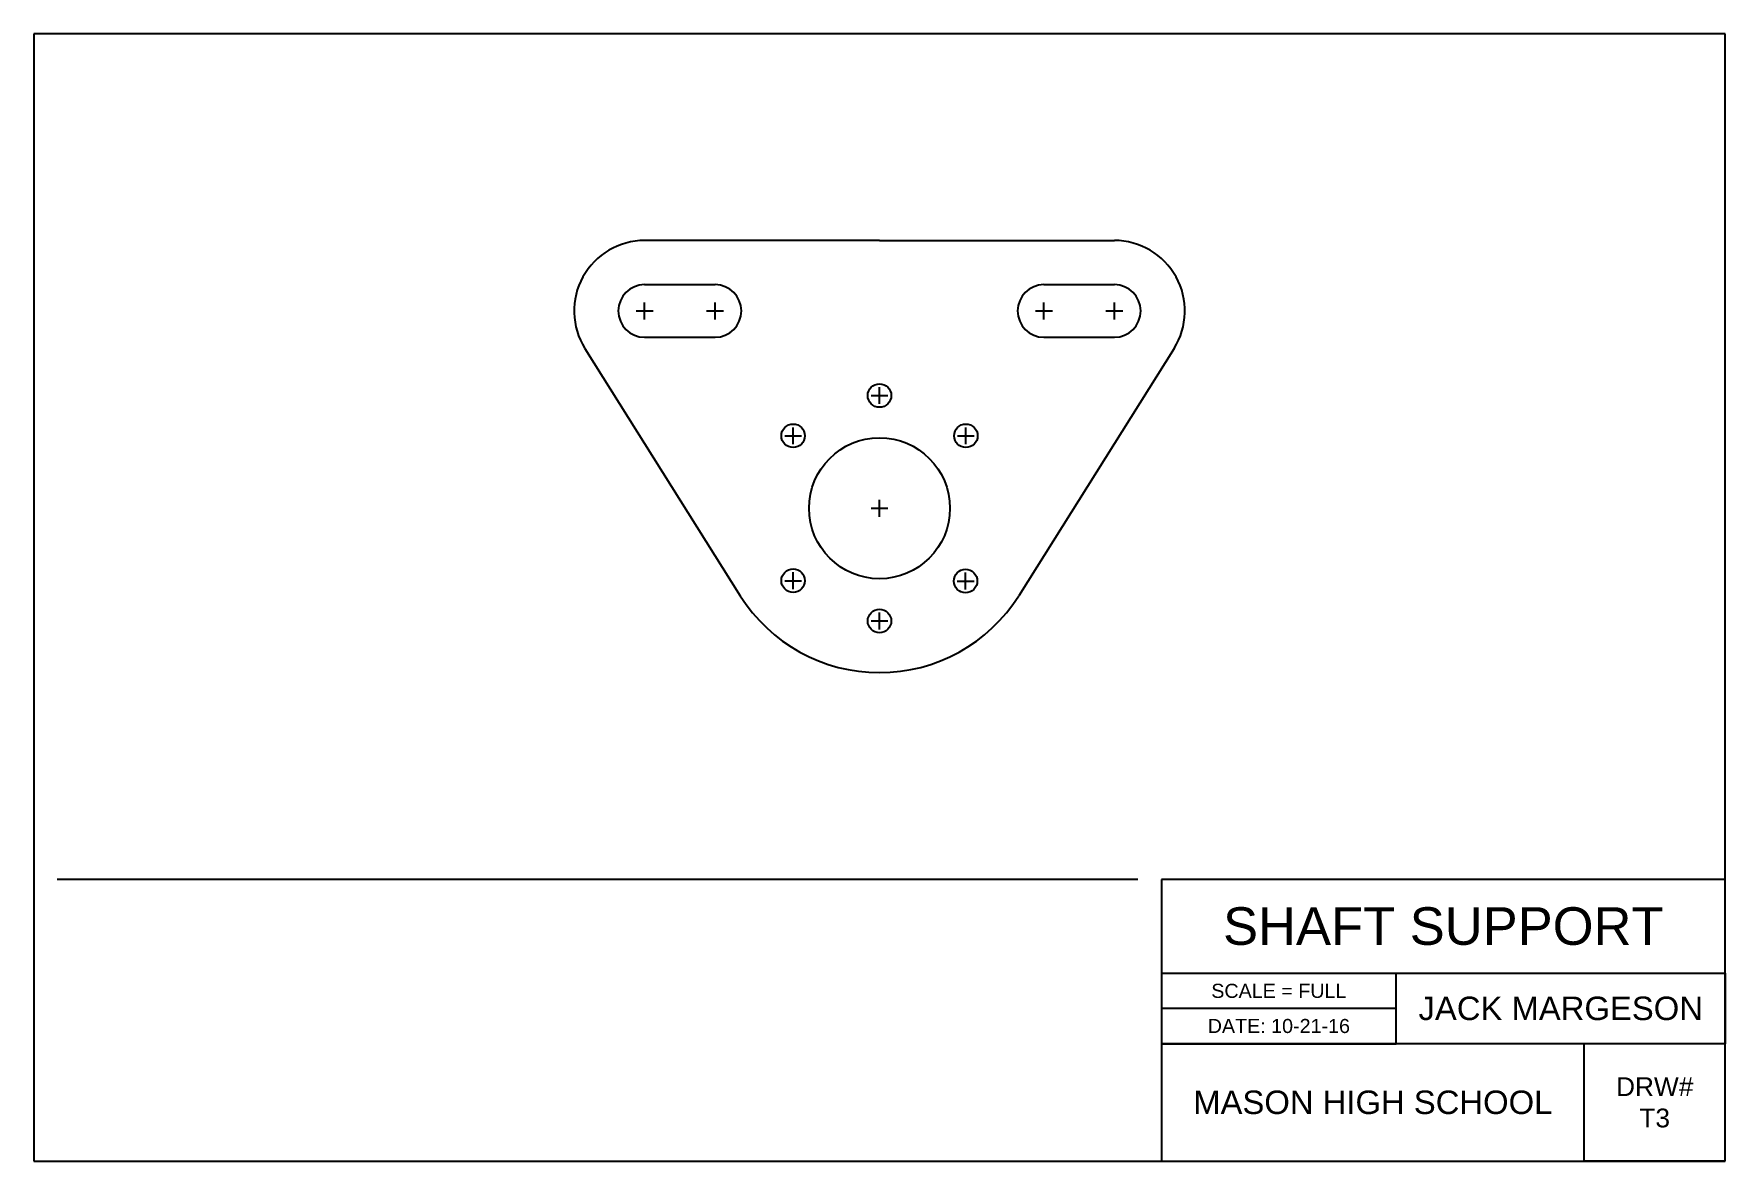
# Model space of a CAD drawing. Header units: inches. Extents: x 0 to 18, y 0 to 12.
import ezdxf

# ---------------------------------------------------------------- set-up
doc = ezdxf.new("R2010")
doc.units = ezdxf.units.IN
doc.header["$MEASUREMENT"] = 0
doc.styles.get("Standard").update_dxf_attribs({"font": 'arial.ttf'})

msp = doc.modelspace()

# ---------------------------------------------------------------- linework, layer by layer
for p, q in [((18, 12), (0, 12)), ((0, 12), (0, 0)), ((18, 0), (18, 12)), ((7.25, 9.8), (6.5, 9.8)), ((9, 9.8), (7.25, 9.8)), ((9, 9.8), (10.75, 9.8)), ((10.75, 9.8), (11.5, 9.8)), ((6.5, 9.33), (7.25, 9.33)), ((10.75, 9.33), (11.5, 9.33)), ((5.865, 8.651), (7.518, 6.019)), ((6.5, 8.77), (7.25, 8.77)), ((12.135, 8.651), (10.482, 6.019)), ((10.75, 8.77), (11.5, 8.77)), ((11.75, 3), (0.25, 3)), ((18, 3), (12, 3)), ((12, 3), (12, 0)), ((12, 3), (12, 2)), ((18, 0), (18, 3)), ((12, 2), (18, 2)), ((14.5, 1.25), (14.5, 2)), ((18, 2), (18, 1.25)), ((14.5, 1.625), (12, 1.625)), ((18, 1.25), (12, 1.25)), ((12, 1.25), (14.5, 1.25)), ((16.5, 0), (16.5, 1.25)), ((0, 0), (18, 0)), ((18, 0), (16.5, 0))]:
    msp.add_line(p, q)
at = {"color": 3}
for p, q in [((6.41, 9.05), (6.59, 9.05)), ((6.5, 8.96), (6.5, 9.14)), ((7.16, 9.05), (7.34, 9.05)), ((7.25, 8.96), (7.25, 9.14)), ((10.66, 9.05), (10.84, 9.05)), ((10.75, 8.96), (10.75, 9.14)), ((11.41, 9.05), (11.59, 9.05)), ((11.5, 8.96), (11.5, 9.14)), ((8.91, 8.15), (9.09, 8.15)), ((9, 8.06), (9, 8.24)), ((8.081, 7.631), (8.081, 7.811)), ((9.919, 7.631), (9.919, 7.811)), ((7.991, 7.721), (8.171, 7.721)), ((9.829, 7.721), (10.009, 7.721)), ((9, 6.86), (9, 7.04)), ((8.91, 6.95), (9.09, 6.95)), ((7.991, 6.179), (8.171, 6.179)), ((8.081, 6.089), (8.081, 6.269)), ((9.826, 6.175), (10.006, 6.175)), ((9.916, 6.085), (9.916, 6.265)), ((9, 5.66), (9, 5.84)), ((8.91, 5.75), (9.09, 5.75))]:
    msp.add_line(p, q, dxfattribs=at)
for centre, radius in [((9, 8.15), 0.125), ((8.081, 7.721), 0.125), ((9.919, 7.721), 0.125), ((9, 6.95), 0.75), ((8.081, 6.179), 0.125), ((9.916, 6.175), 0.125), ((9, 5.75), 0.125)]:
    msp.add_circle(centre, radius)
for centre, radius, start, end in [((6.5, 9.05), 0.75, 90, 212.1344), ((11.5, 9.05), 0.75, 327.8656, 90), ((6.5, 9.05), 0.28, 90, 270), ((7.25, 9.05), 0.28, 270, 90), ((10.75, 9.05), 0.28, 90, 270), ((11.5, 9.05), 0.28, 270, 90), ((9, 6.95), 1.75, 212.1344, 327.8656)]:
    msp.add_arc(centre, radius, start, end)

# ---------------------------------------------------------------- texts
at = {"attachment_point": 5}
for s, width, insert, char_height in [('SHAFT SUPPORT', 6, (15, 2.5), 0.4), ('SCALE = FULL', 2.5, (13.25, 1.812), 0.15), ('JACK MARGESON', 3.5, (16.25, 1.625), 0.25), ('DATE: 10-21-16', 2.5, (13.25, 1.438), 0.15), ('MASON HIGH SCHOOL', 4.5, (14.25, 0.625), 0.25), ('DRW#\\PT3', 1.5, (17.25, 0.625), 0.2)]:
    msp.add_mtext_dynamic_manual_height_columns(s, width=width, gutter_width=1, heights=[0], dxfattribs=dict(at, insert=insert, char_height=char_height))

doc.saveas('drawing.dxf')
